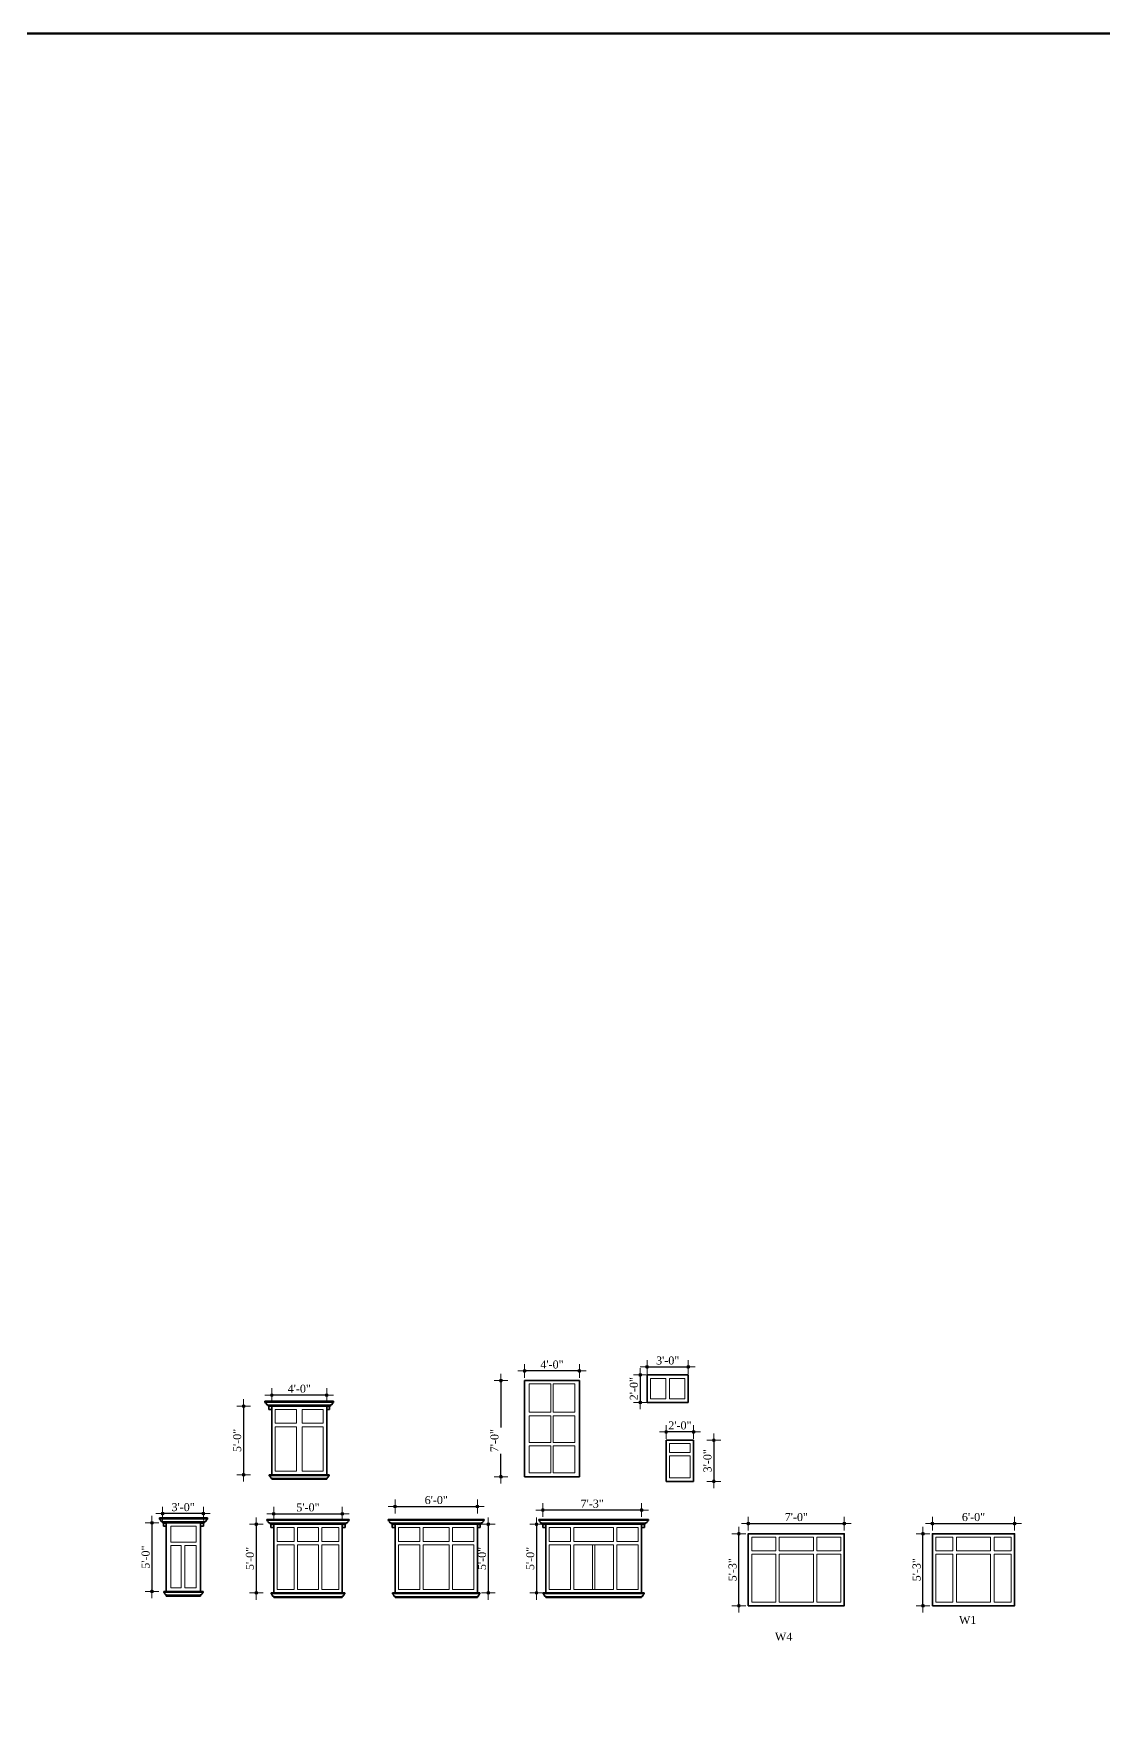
# Model space of a CAD drawing. Header units: inches. Extents: x 244 to 65245, y -2247 to 11745.
# Drawn here: x 61570 to 62507, y 10280 to 11745 of the extents above; entities that cross this region are included whole.
import ezdxf

# ---------------------------------------------------------------- set-up
doc = ezdxf.new("R2010")
doc.units = ezdxf.units.IN
doc.header["$MEASUREMENT"] = 0
for name, color, linetype, lineweight in [('CORNICE', 150, 'Continuous', 9), ('DIMENSION', 115, 'Continuous', 15), ('DOOR ELEVATION', 21, 'Continuous', 15), ('ELEVATION', 30, 'Continuous', 35), ('hatch', 12, 'Continuous', 9), ('TEXT', 5, 'Continuous', 20), ('WALL', 32, 'Continuous', 50)]:
    doc.layers.add(name, color=color, linetype=linetype, lineweight=lineweight)
doc.styles.add('7 INCH', font='times.ttf', dxfattribs={"height": 7})
doc.dimstyles.new('7 INCH', dxfattribs={"dimscale": 0, "dimtxt": 7, "dimasz": 1, "dimexe": 2, "dimexo": 9, "dimgap": 2, "dimtad": 1, "dimdec": 0, "dimzin": 3, "dimdsep": 46, "dimlunit": 4, "dimtxsty": '7 INCH', "dimblk": 'DIM', "dimcen": 3, "dimdle": 3, "dimse1": 1, "dimse2": 1, "dimclrd": 256, "dimclre": 256, "dimclrt": 7, "dimadec": 1, "dimazin": 2, "dimtfac": 1, "dimtdec": 0, "dimtix": 1, "dimtofl": 0, "dimtmove": 2, "dimatfit": 3, "dimldrblk": 'DIM', "dimfxl": 2, "dimfrac": 2, "dimtolj": 2, "dimtzin": 0, "dimarcsym": 0})

# ---------------------------------------------------------------- blocks, each defined once
blk = doc.blocks.new('DIM')
at = {"layer": 'DIMENSION'}
h = blk.add_hatch(color=256, dxfattribs=at)
h.paths.add_polyline_path([(0, 1.3), (0, 0), (1.3, 0, 0.414214)])
h.paths.add_polyline_path([(1.3, 0), (0, 0), (0, -1.3, 0.414214)])
h.paths.add_polyline_path([(0, 0), (-1.3, 0, 0.414214), (0, -1.3)])
h.paths.add_polyline_path([(0, 1.3, 0.414214), (-1.3, 0), (0, 0)])
for p, q in [((-6, 0), (6, 0)), ((0, 6), (0, -6))]:
    blk.add_line(p, q, dxfattribs=at)
blk.add_circle((0, 0), 1.28, dxfattribs=at)
blk = doc.blocks.new('*D186')
at = {"layer": 'Defpoints', "color": 0, "lineweight": -2, "ltscale": 2, "transparency": 16777216}
for p in [(62348.4, 10432.3), (62356.7, 10432.3), (62356.7, 10369.3)]:
    blk.add_point(p, dxfattribs=at)
at = {"layer": 'DIMENSION', "lineweight": -2, "ltscale": 2, "transparency": 16777216}
blk.add_line((62348.4, 10370.3), (62348.4, 10431.3), dxfattribs=at)
for p, rotation in [((62348.4, 10432.3), 90), ((62348.4, 10369.3), 270)]:
    blk.add_blockref('DIM', p, dxfattribs=dict(at, rotation=rotation))
at = {"layer": 'DIMENSION', "color": 7, "ltscale": 2, "transparency": 16777216, "insert": (62342.9, 10400.8), "char_height": 7, "attachment_point": 5, "rotation": 90, "style": '7 INCH'}
blk.add_mtext('\\A2;5\'-3"', dxfattribs=at)
blk = doc.blocks.new('*D187')
at = {"layer": 'Defpoints', "color": 0, "lineweight": -2, "ltscale": 2, "transparency": 16777216}
for p in [(62356.7, 10432.3), (62428.7, 10441.2), (62428.7, 10432.3)]:
    blk.add_point(p, dxfattribs=at)
at = {"layer": 'DIMENSION', "lineweight": -2, "ltscale": 2, "transparency": 16777216}
blk.add_line((62357.7, 10441.2), (62427.7, 10441.2), dxfattribs=at)
at = {"layer": 'DIMENSION', "lineweight": -2, "ltscale": 2, "transparency": 16777216, "rotation": 180}
blk.add_blockref('DIM', (62356.7, 10441.2), dxfattribs=at)
at = {"layer": 'DIMENSION', "lineweight": -2, "ltscale": 2, "transparency": 16777216}
blk.add_blockref('DIM', (62428.7, 10441.2), dxfattribs=at)
at = {"layer": 'DIMENSION', "color": 7, "ltscale": 2, "transparency": 16777216, "insert": (62392.7, 10446.8), "char_height": 7, "attachment_point": 5, "style": '7 INCH'}
blk.add_mtext('\\A2;6\'-0"', dxfattribs=at)
blk = doc.blocks.new('*D190')
at = {"layer": 'Defpoints', "color": 0, "lineweight": -2, "ltscale": 2, "transparency": 16777216}
for p in [(62187.3, 10432.3), (62195.6, 10432.3), (62195.6, 10369.3)]:
    blk.add_point(p, dxfattribs=at)
at = {"layer": 'DIMENSION', "lineweight": -2, "ltscale": 2, "transparency": 16777216}
blk.add_line((62187.3, 10370.3), (62187.3, 10431.3), dxfattribs=at)
for p, rotation in [((62187.3, 10432.3), 90), ((62187.3, 10369.3), 270)]:
    blk.add_blockref('DIM', p, dxfattribs=dict(at, rotation=rotation))
at = {"layer": 'DIMENSION', "color": 7, "ltscale": 2, "transparency": 16777216, "insert": (62181.8, 10400.8), "char_height": 7, "attachment_point": 5, "rotation": 90, "style": '7 INCH'}
blk.add_mtext('\\A2;5\'-3"', dxfattribs=at)
blk = doc.blocks.new('*D191')
at = {"layer": 'Defpoints', "color": 0, "lineweight": -2, "ltscale": 2, "transparency": 16777216}
for p in [(62195.6, 10432.3), (62279.6, 10441.2), (62279.6, 10432.3)]:
    blk.add_point(p, dxfattribs=at)
at = {"layer": 'DIMENSION', "lineweight": -2, "ltscale": 2, "transparency": 16777216}
blk.add_line((62196.6, 10441.2), (62278.6, 10441.2), dxfattribs=at)
at = {"layer": 'DIMENSION', "lineweight": -2, "ltscale": 2, "transparency": 16777216, "rotation": 180}
blk.add_blockref('DIM', (62195.6, 10441.2), dxfattribs=at)
at = {"layer": 'DIMENSION', "lineweight": -2, "ltscale": 2, "transparency": 16777216}
blk.add_blockref('DIM', (62279.6, 10441.2), dxfattribs=at)
at = {"layer": 'DIMENSION', "color": 7, "ltscale": 2, "transparency": 16777216, "insert": (62237.6, 10446.8), "char_height": 7, "attachment_point": 5, "style": '7 INCH'}
blk.add_mtext('\\A2;7\'-0"', dxfattribs=at)
blk = doc.blocks.new('*D337')
at = {"layer": 'Defpoints', "color": 0, "lineweight": -2, "transparency": 16777216}
for p in [(61999.7, 10566.2), (61979, 10482.2), (61999.7, 10482.2)]:
    blk.add_point(p, dxfattribs=at)
at = {"layer": 'DIMENSION', "lineweight": -2, "transparency": 16777216}
for p, q in [((61979, 10565.2), (61979, 10525.1)), ((61979, 10483.2), (61979, 10502.3))]:
    blk.add_line(p, q, dxfattribs=at)
for p, rotation in [((61979, 10566.2), 90), ((61979, 10482.2), 270)]:
    blk.add_blockref('DIM', p, dxfattribs=dict(at, rotation=rotation))
at = {"layer": 'DIMENSION', "color": 7, "transparency": 16777216, "insert": (61973.4, 10513.7), "char_height": 7, "attachment_point": 5, "rotation": 90, "style": '7 INCH'}
blk.add_mtext('\\A2;7\'-0"', dxfattribs=at)
blk = doc.blocks.new('*D338')
at = {"layer": 'Defpoints', "color": 0, "lineweight": -2, "transparency": 16777216}
for p in [(61999.7, 10574.7), (61999.7, 10566.2), (62047.7, 10566.2)]:
    blk.add_point(p, dxfattribs=at)
at = {"layer": 'DIMENSION', "lineweight": -2, "transparency": 16777216}
blk.add_line((62046.7, 10574.7), (62000.7, 10574.7), dxfattribs=at)
at = {"layer": 'DIMENSION', "lineweight": -2, "transparency": 16777216, "rotation": 180}
blk.add_blockref('DIM', (61999.7, 10574.7), dxfattribs=at)
at = {"layer": 'DIMENSION', "lineweight": -2, "transparency": 16777216}
blk.add_blockref('DIM', (62047.7, 10574.7), dxfattribs=at)
at = {"layer": 'DIMENSION', "color": 7, "transparency": 16777216, "insert": (62023.7, 10580.3), "char_height": 7, "attachment_point": 5, "style": '7 INCH'}
blk.add_mtext('\\A2;4\'-0"', dxfattribs=at)
blk = doc.blocks.new('*D339')
at = {"layer": 'Defpoints', "color": 0, "lineweight": -2, "transparency": 16777216}
for p in [(62107, 10571.2), (62101, 10547.2), (62107, 10547.2)]:
    blk.add_point(p, dxfattribs=at)
at = {"layer": 'ELEVATION', "lineweight": -2, "transparency": 16777216}
blk.add_line((62101, 10570.2), (62101, 10548.2), dxfattribs=at)
for p, rotation in [((62101, 10571.2), 90), ((62101, 10547.2), 270)]:
    blk.add_blockref('DIM', p, dxfattribs=dict(at, rotation=rotation))
at = {"layer": 'ELEVATION', "color": 7, "transparency": 16777216, "insert": (62095.4, 10559.2), "char_height": 7, "attachment_point": 5, "rotation": 90, "style": '7 INCH'}
blk.add_mtext('\\A2;2\'-0"', dxfattribs=at)
blk = doc.blocks.new('*D340')
at = {"layer": 'Defpoints', "color": 0, "lineweight": -2, "transparency": 16777216}
for p in [(62143, 10578.2), (62107, 10571.2), (62143, 10571.2)]:
    blk.add_point(p, dxfattribs=at)
at = {"layer": 'ELEVATION', "lineweight": -2, "transparency": 16777216}
blk.add_line((62108, 10578.2), (62142, 10578.2), dxfattribs=at)
at = {"layer": 'ELEVATION', "lineweight": -2, "transparency": 16777216, "rotation": 180}
blk.add_blockref('DIM', (62107, 10578.2), dxfattribs=at)
at = {"layer": 'ELEVATION', "lineweight": -2, "transparency": 16777216}
blk.add_blockref('DIM', (62143, 10578.2), dxfattribs=at)
at = {"layer": 'ELEVATION', "color": 7, "transparency": 16777216, "insert": (62125, 10583.8), "char_height": 7, "attachment_point": 5, "style": '7 INCH'}
blk.add_mtext('\\A2;3\'-0"', dxfattribs=at)
blk = doc.blocks.new('*D341')
at = {"layer": 'Defpoints', "color": 0, "lineweight": -2, "ltscale": 2, "transparency": 16777216}
for p in [(61778.5, 10543.9), (61753.8, 10483.9), (61778.5, 10483.9)]:
    blk.add_point(p, dxfattribs=at)
at = {"layer": 'DIMENSION', "lineweight": -2, "ltscale": 2, "transparency": 16777216}
blk.add_line((61753.8, 10542.9), (61753.8, 10484.9), dxfattribs=at)
for p, rotation in [((61753.8, 10543.9), 90), ((61753.8, 10483.9), 270)]:
    blk.add_blockref('DIM', p, dxfattribs=dict(at, rotation=rotation))
at = {"layer": 'DIMENSION', "color": 7, "ltscale": 2, "transparency": 16777216, "insert": (61748.2, 10513.9), "char_height": 7, "attachment_point": 5, "rotation": 90, "style": '7 INCH'}
blk.add_mtext('\\A2;5\'-0"', dxfattribs=at)
blk = doc.blocks.new('*D342')
at = {"layer": 'Defpoints', "color": 0, "lineweight": -2, "ltscale": 2, "transparency": 16777216}
for p in [(61778.5, 10553.5), (61778.5, 10539.1), (61826.5, 10538.9)]:
    blk.add_point(p, dxfattribs=at)
at = {"layer": 'DIMENSION', "lineweight": -2, "ltscale": 2, "transparency": 16777216}
blk.add_line((61825.5, 10553.5), (61779.5, 10553.5), dxfattribs=at)
at = {"layer": 'DIMENSION', "lineweight": -2, "ltscale": 2, "transparency": 16777216, "rotation": 180}
blk.add_blockref('DIM', (61778.5, 10553.5), dxfattribs=at)
at = {"layer": 'DIMENSION', "lineweight": -2, "ltscale": 2, "transparency": 16777216}
blk.add_blockref('DIM', (61826.5, 10553.5), dxfattribs=at)
at = {"layer": 'DIMENSION', "color": 7, "ltscale": 2, "transparency": 16777216, "insert": (61802.5, 10559.1), "char_height": 7, "attachment_point": 5, "style": '7 INCH'}
blk.add_mtext('\\A2;4\'-0"', dxfattribs=at)
blk = doc.blocks.new('*D343')
at = {"layer": 'Defpoints', "color": 0, "lineweight": -2, "ltscale": 2, "transparency": 16777216}
for p in [(61686.1, 10441.8), (61673.5, 10381.8), (61686.1, 10381.8)]:
    blk.add_point(p, dxfattribs=at)
at = {"layer": 'DIMENSION', "lineweight": -2, "ltscale": 2, "transparency": 16777216}
blk.add_line((61673.5, 10440.8), (61673.5, 10382.8), dxfattribs=at)
for p, rotation in [((61673.5, 10441.8), 90), ((61673.5, 10381.8), 270)]:
    blk.add_blockref('DIM', p, dxfattribs=dict(at, rotation=rotation))
at = {"layer": 'DIMENSION', "color": 7, "ltscale": 2, "transparency": 16777216, "insert": (61668, 10411.8), "char_height": 7, "attachment_point": 5, "rotation": 90, "style": '7 INCH'}
blk.add_mtext('\\A2;5\'-0"', dxfattribs=at)
blk = doc.blocks.new('*D344')
at = {"layer": 'Defpoints', "color": 0, "lineweight": -2, "ltscale": 2, "transparency": 16777216}
for p in [(61682.9, 10449.9), (61682.9, 10441.8), (61718.6, 10441.8)]:
    blk.add_point(p, dxfattribs=at)
at = {"layer": 'DIMENSION', "lineweight": -2, "ltscale": 2, "transparency": 16777216}
blk.add_line((61717.6, 10449.9), (61683.9, 10449.9), dxfattribs=at)
at = {"layer": 'DIMENSION', "lineweight": -2, "ltscale": 2, "transparency": 16777216, "rotation": 180}
blk.add_blockref('DIM', (61682.9, 10449.9), dxfattribs=at)
at = {"layer": 'DIMENSION', "lineweight": -2, "ltscale": 2, "transparency": 16777216}
blk.add_blockref('DIM', (61718.6, 10449.9), dxfattribs=at)
at = {"layer": 'DIMENSION', "color": 7, "ltscale": 2, "transparency": 16777216, "insert": (61700.8, 10455.5), "char_height": 7, "attachment_point": 5, "style": '7 INCH'}
blk.add_mtext('\\A2;3\'-0"', dxfattribs=at)
blk = doc.blocks.new('*D345')
at = {"layer": 'Defpoints', "color": 0, "lineweight": -2, "ltscale": 2, "transparency": 16777216}
for p in [(61780.1, 10440.6), (61764.9, 10380.6), (61780.1, 10380.6)]:
    blk.add_point(p, dxfattribs=at)
at = {"layer": 'DIMENSION', "lineweight": -2, "ltscale": 2, "transparency": 16777216}
blk.add_line((61764.9, 10439.6), (61764.9, 10381.6), dxfattribs=at)
for p, rotation in [((61764.9, 10440.6), 90), ((61764.9, 10380.6), 270)]:
    blk.add_blockref('DIM', p, dxfattribs=dict(at, rotation=rotation))
at = {"layer": 'DIMENSION', "color": 7, "ltscale": 2, "transparency": 16777216, "insert": (61759.3, 10410.6), "char_height": 7, "attachment_point": 5, "rotation": 90, "style": '7 INCH'}
blk.add_mtext('\\A2;5\'-0"', dxfattribs=at)
blk = doc.blocks.new('*D346')
at = {"layer": 'Defpoints', "color": 0, "lineweight": -2, "ltscale": 2, "transparency": 16777216}
for p in [(61840.1, 10449.7), (61780.1, 10433.7), (61840.1, 10439)]:
    blk.add_point(p, dxfattribs=at)
at = {"layer": 'DIMENSION', "lineweight": -2, "ltscale": 2, "transparency": 16777216}
blk.add_line((61781.1, 10449.7), (61839.1, 10449.7), dxfattribs=at)
at = {"layer": 'DIMENSION', "lineweight": -2, "ltscale": 2, "transparency": 16777216, "rotation": 180}
blk.add_blockref('DIM', (61780.1, 10449.7), dxfattribs=at)
at = {"layer": 'DIMENSION', "lineweight": -2, "ltscale": 2, "transparency": 16777216}
blk.add_blockref('DIM', (61840.1, 10449.7), dxfattribs=at)
at = {"layer": 'DIMENSION', "color": 7, "ltscale": 2, "transparency": 16777216, "insert": (61810.1, 10455.3), "char_height": 7, "attachment_point": 5, "style": '7 INCH'}
blk.add_mtext('\\A2;5\'-0"', dxfattribs=at)
blk = doc.blocks.new('*D347')
at = {"layer": 'Defpoints', "color": 0, "lineweight": -2, "ltscale": 2, "transparency": 16777216}
for p in [(61958.4, 10456.1), (61886.4, 10401), (61958.4, 10399.9)]:
    blk.add_point(p, dxfattribs=at)
at = {"layer": 'DIMENSION', "lineweight": -2, "ltscale": 2, "transparency": 16777216}
blk.add_line((61887.4, 10456.1), (61957.4, 10456.1), dxfattribs=at)
at = {"layer": 'DIMENSION', "lineweight": -2, "ltscale": 2, "transparency": 16777216, "rotation": 180}
blk.add_blockref('DIM', (61886.4, 10456.1), dxfattribs=at)
at = {"layer": 'DIMENSION', "lineweight": -2, "ltscale": 2, "transparency": 16777216}
blk.add_blockref('DIM', (61958.4, 10456.1), dxfattribs=at)
at = {"layer": 'DIMENSION', "color": 7, "ltscale": 2, "transparency": 16777216, "insert": (61922.4, 10461.7), "char_height": 7, "attachment_point": 5, "style": '7 INCH'}
blk.add_mtext('\\A2;6\'-0"', dxfattribs=at)
blk = doc.blocks.new('*D348')
at = {"layer": 'Defpoints', "color": 0, "lineweight": -2, "ltscale": 2, "transparency": 16777216}
for p in [(61958.4, 10440.6), (61958.4, 10380.6), (61968, 10380.6)]:
    blk.add_point(p, dxfattribs=at)
at = {"layer": 'DIMENSION', "lineweight": -2, "ltscale": 2, "transparency": 16777216}
blk.add_line((61968, 10439.6), (61968, 10381.6), dxfattribs=at)
for p, rotation in [((61968, 10440.6), 90), ((61968, 10380.6), 270)]:
    blk.add_blockref('DIM', p, dxfattribs=dict(at, rotation=rotation))
at = {"layer": 'DIMENSION', "color": 7, "ltscale": 2, "transparency": 16777216, "insert": (61962.5, 10410.6), "char_height": 7, "attachment_point": 5, "rotation": 90, "style": '7 INCH'}
blk.add_mtext('\\A2;5\'-0"', dxfattribs=at)
blk = doc.blocks.new('*D349')
at = {"layer": 'Defpoints', "color": 0, "lineweight": -2, "ltscale": 2, "transparency": 16777216}
for p in [(62018.2, 10440.6), (62010.2, 10380.6), (62018.2, 10380.6)]:
    blk.add_point(p, dxfattribs=at)
at = {"layer": 'DIMENSION', "lineweight": -2, "ltscale": 2, "transparency": 16777216}
blk.add_line((62010.2, 10439.6), (62010.2, 10381.6), dxfattribs=at)
for p, rotation in [((62010.2, 10440.6), 90), ((62010.2, 10380.6), 270)]:
    blk.add_blockref('DIM', p, dxfattribs=dict(at, rotation=rotation))
at = {"layer": 'DIMENSION', "color": 7, "ltscale": 2, "transparency": 16777216, "insert": (62004.7, 10410.6), "char_height": 7, "attachment_point": 5, "rotation": 90, "style": '7 INCH'}
blk.add_mtext('\\A2;5\'-0"', dxfattribs=at)
blk = doc.blocks.new('*D350')
at = {"layer": 'Defpoints', "color": 0, "lineweight": -2, "ltscale": 2, "transparency": 16777216}
for p in [(62015.7, 10453), (62015.7, 10440.6), (62102.2, 10439.4)]:
    blk.add_point(p, dxfattribs=at)
at = {"layer": 'DIMENSION', "lineweight": -2, "ltscale": 2, "transparency": 16777216}
blk.add_line((62101.2, 10453), (62016.7, 10453), dxfattribs=at)
at = {"layer": 'DIMENSION', "lineweight": -2, "ltscale": 2, "transparency": 16777216, "rotation": 180}
blk.add_blockref('DIM', (62015.7, 10453), dxfattribs=at)
at = {"layer": 'DIMENSION', "lineweight": -2, "ltscale": 2, "transparency": 16777216}
blk.add_blockref('DIM', (62102.2, 10453), dxfattribs=at)
at = {"layer": 'DIMENSION', "color": 7, "ltscale": 2, "transparency": 16777216, "insert": (62058.9, 10458.6), "char_height": 7, "attachment_point": 5, "style": '7 INCH'}
blk.add_mtext('\\A2;7\'-3"', dxfattribs=at)
blk = doc.blocks.new('*D351')
at = {"layer": 'Defpoints', "color": 0, "lineweight": -2, "ltscale": 2, "transparency": 16777216}
for p in [(62123.7, 10521.4), (62123.7, 10514.1), (62147.7, 10514.1)]:
    blk.add_point(p, dxfattribs=at)
at = {"layer": 'DIMENSION', "lineweight": -2, "ltscale": 2, "transparency": 16777216}
blk.add_line((62146.7, 10521.4), (62124.7, 10521.4), dxfattribs=at)
at = {"layer": 'DIMENSION', "lineweight": -2, "ltscale": 2, "transparency": 16777216, "rotation": 180}
blk.add_blockref('DIM', (62123.7, 10521.4), dxfattribs=at)
at = {"layer": 'DIMENSION', "lineweight": -2, "ltscale": 2, "transparency": 16777216}
blk.add_blockref('DIM', (62147.7, 10521.4), dxfattribs=at)
at = {"layer": 'DIMENSION', "color": 7, "ltscale": 2, "transparency": 16777216, "insert": (62135.7, 10527), "char_height": 7, "attachment_point": 5, "style": '7 INCH'}
blk.add_mtext('\\A2;2\'-0"', dxfattribs=at)
blk = doc.blocks.new('*D352')
at = {"layer": 'Defpoints', "color": 0, "lineweight": -2, "ltscale": 2, "transparency": 16777216}
for p in [(62156.3, 10514.1), (62156.3, 10478.1), (62165.4, 10478.1)]:
    blk.add_point(p, dxfattribs=at)
at = {"layer": 'DIMENSION', "lineweight": -2, "ltscale": 2, "transparency": 16777216}
blk.add_line((62165.4, 10513.1), (62165.4, 10479.1), dxfattribs=at)
for p, rotation in [((62165.4, 10514.1), 90), ((62165.4, 10478.1), 270)]:
    blk.add_blockref('DIM', p, dxfattribs=dict(at, rotation=rotation))
at = {"layer": 'DIMENSION', "color": 7, "ltscale": 2, "transparency": 16777216, "insert": (62159.9, 10496.1), "char_height": 7, "attachment_point": 5, "rotation": 90, "style": '7 INCH'}
blk.add_mtext('\\A2;3\'-0"', dxfattribs=at)

msp = doc.modelspace()

# ---------------------------------------------------------------- linework, layer by layer
at = {"layer": 'CORNICE'}
for p, q in [((61832.5, 10547.2), (61772.5, 10547.2)), ((61830.2, 10545.1), (61774.8, 10545.1)), ((61829.7, 10544.6), (61774.8, 10544.6)), ((61778.5, 10541.4), (61776, 10541.4)), ((61826.5, 10543.4), (61829, 10543.4)), ((61826.5, 10541.4), (61829, 10541.4)), ((61828.8, 10482.9), (61776.2, 10482.9)), ((61826.5, 10480.9), (61778.5, 10480.9)), ((61722.1, 10445.1), (61680.1, 10445.1)), ((61719.9, 10443), (61682.4, 10443)), ((61719.4, 10442.5), (61682.4, 10442.5)), ((61846.1, 10443.8), (61774.1, 10443.8)), ((61964.4, 10443.8), (61880.4, 10443.8)), ((62108.2, 10443.8), (62012.2, 10443.8)), ((61686.1, 10441.3), (61683.6, 10441.3)), ((61686.1, 10439.3), (61683.6, 10439.3)), ((61716.1, 10441.3), (61718.6, 10441.3)), ((61716.1, 10439.3), (61718.6, 10439.3)), ((61843.9, 10441.8), (61776.4, 10441.8)), ((61843.4, 10441.3), (61776.9, 10441.3)), ((61780.1, 10440.1), (61777.6, 10440.1)), ((61780.1, 10438.1), (61777.6, 10438.1)), ((61840.1, 10440.1), (61842.6, 10440.1)), ((61840.1, 10438.1), (61842.6, 10438.1)), ((61962.1, 10441.8), (61882.7, 10441.8)), ((61961.6, 10441.3), (61883.2, 10441.3)), ((61886.4, 10440.1), (61883.9, 10440.1)), ((61886.4, 10438.1), (61883.9, 10438.1)), ((61958.4, 10440.1), (61960.9, 10440.1)), ((61958.4, 10438.1), (61960.9, 10438.1)), ((62105.9, 10441.8), (62014.4, 10441.8)), ((62105.4, 10441.3), (62014.9, 10441.3)), ((62018.2, 10440.1), (62015.7, 10440.1)), ((62018.2, 10438.1), (62015.7, 10438.1)), ((62102.2, 10440.1), (62104.7, 10440.1)), ((62102.2, 10438.1), (62104.7, 10438.1)), ((61718.4, 10380.8), (61683.9, 10380.8)), ((61716.1, 10378.8), (61686.1, 10378.8)), ((61842.4, 10379.6), (61777.9, 10379.6)), ((61840.1, 10377.5), (61780.1, 10377.5)), ((61960.7, 10379.6), (61884.1, 10379.6)), ((61958.4, 10377.5), (61886.4, 10377.5)), ((62104.4, 10379.6), (62015.9, 10379.6)), ((62102.2, 10377.5), (62018.2, 10377.5))]:
    msp.add_line(p, q, dxfattribs=at)
at = {"layer": 'DOOR ELEVATION'}
for p, q in [((61781.5, 10540.9), (61781.5, 10528.9)), ((61800.2, 10540.9), (61781.5, 10540.9)), ((61800.2, 10540.9), (61800.2, 10528.9)), ((61823.5, 10540.9), (61804.9, 10540.9)), ((61804.9, 10540.9), (61804.9, 10528.9)), ((61823.5, 10528.9), (61823.5, 10540.9)), ((61800.2, 10528.9), (61781.5, 10528.9)), ((61800.2, 10525.9), (61781.5, 10525.9)), ((61781.5, 10525.9), (61781.5, 10486.9)), ((61800.2, 10525.9), (61800.2, 10486.9)), ((61823.5, 10528.9), (61804.9, 10528.9)), ((61823.5, 10525.9), (61804.9, 10525.9)), ((61804.9, 10525.9), (61804.9, 10486.9)), ((61823.5, 10486.9), (61823.5, 10525.9)), ((61781.5, 10486.9), (61800.2, 10486.9)), ((61804.9, 10486.9), (61823.5, 10486.9))]:
    msp.add_line(p, q, dxfattribs=at)
at = {"layer": 'DOOR ELEVATION', "linetype": 'Continuous'}
for p, q in [((61783.1, 10437.6), (61783.1, 10425.6)), ((61797.9, 10437.6), (61783.1, 10437.6)), ((61797.9, 10437.6), (61797.9, 10425.6)), ((61800.9, 10437.6), (61800.9, 10425.6)), ((61819.4, 10437.6), (61800.9, 10437.6)), ((61819.4, 10437.6), (61819.4, 10425.6)), ((61837.1, 10437.6), (61822.4, 10437.6)), ((61822.4, 10437.6), (61822.4, 10425.6)), ((61837.1, 10425.6), (61837.1, 10437.6)), ((61889.4, 10437.6), (61889.4, 10425.6)), ((61908.1, 10437.6), (61889.4, 10437.6)), ((61908.1, 10437.6), (61908.1, 10425.6)), ((61911.1, 10437.6), (61911.1, 10425.6)), ((61933.7, 10437.6), (61911.1, 10437.6)), ((61933.7, 10437.6), (61933.7, 10425.6)), ((61955.4, 10437.6), (61936.7, 10437.6)), ((61936.7, 10437.6), (61936.7, 10425.6)), ((61955.4, 10425.6), (61955.4, 10437.6)), ((62021.2, 10437.6), (62021.2, 10425.6)), ((62039.9, 10437.6), (62021.2, 10437.6)), ((62039.9, 10437.6), (62039.9, 10425.6)), ((62042.9, 10437.6), (62042.9, 10425.6)), ((62077.5, 10437.6), (62042.9, 10437.6)), ((62077.5, 10437.6), (62077.5, 10425.6)), ((62099.2, 10437.6), (62080.5, 10437.6)), ((62080.5, 10437.6), (62080.5, 10425.6)), ((62099.2, 10425.6), (62099.2, 10437.6)), ((61797.9, 10425.6), (61783.1, 10425.6)), ((61797.9, 10422.6), (61783.1, 10422.6)), ((61783.1, 10422.6), (61783.1, 10383.6)), ((61797.9, 10422.6), (61797.9, 10383.6)), ((61819.4, 10425.6), (61800.9, 10425.6)), ((61819.4, 10422.6), (61800.9, 10422.6)), ((61800.9, 10422.6), (61800.9, 10383.6)), ((61819.4, 10422.6), (61819.4, 10383.6)), ((61837.1, 10425.6), (61822.4, 10425.6)), ((61837.1, 10422.6), (61822.4, 10422.6)), ((61822.4, 10422.6), (61822.4, 10383.6)), ((61837.1, 10383.6), (61837.1, 10422.6)), ((61908.1, 10425.6), (61889.4, 10425.6)), ((61908.1, 10422.6), (61889.4, 10422.6)), ((61889.4, 10422.6), (61889.4, 10383.6)), ((61908.1, 10422.6), (61908.1, 10383.6)), ((61933.7, 10425.6), (61911.1, 10425.6)), ((61933.7, 10422.6), (61911.1, 10422.6)), ((61911.1, 10422.6), (61911.1, 10383.6)), ((61933.7, 10422.6), (61933.7, 10383.6)), ((61955.4, 10425.6), (61936.7, 10425.6)), ((61955.4, 10422.6), (61936.7, 10422.6)), ((61936.7, 10422.6), (61936.7, 10383.6)), ((61955.4, 10383.6), (61955.4, 10422.6)), ((62039.9, 10425.6), (62021.2, 10425.6)), ((62039.9, 10422.6), (62021.2, 10422.6)), ((62021.2, 10422.6), (62021.2, 10383.6)), ((62039.9, 10422.6), (62039.9, 10383.6)), ((62077.5, 10425.6), (62042.9, 10425.6)), ((62077.5, 10422.6), (62042.9, 10422.6)), ((62042.9, 10422.6), (62042.9, 10383.6)), ((62059.2, 10422.6), (62059.2, 10383.6)), ((62061.2, 10422.6), (62061.2, 10383.6)), ((62077.5, 10422.6), (62077.5, 10383.6)), ((62099.2, 10425.6), (62080.5, 10425.6)), ((62099.2, 10422.6), (62080.5, 10422.6)), ((62080.5, 10422.6), (62080.5, 10383.6)), ((62099.2, 10383.6), (62099.2, 10422.6)), ((61783.1, 10383.6), (61797.9, 10383.6)), ((61800.9, 10383.6), (61819.4, 10383.6)), ((61822.4, 10383.6), (61837.1, 10383.6)), ((61889.4, 10383.6), (61908.1, 10383.6)), ((61911.1, 10383.6), (61933.7, 10383.6)), ((61936.7, 10383.6), (61955.4, 10383.6)), ((62021.2, 10383.6), (62039.9, 10383.6)), ((62042.9, 10383.6), (62077.5, 10383.6)), ((62080.5, 10383.6), (62099.2, 10383.6))]:
    msp.add_line(p, q, dxfattribs=at)
at = {"layer": 'ELEVATION'}
for p, q in [((62107, 10571.2), (62143, 10571.2)), ((62107, 10547.2), (62107, 10571.2)), ((62143, 10571.2), (62143, 10547.2)), ((62143, 10547.2), (62107, 10547.2)), ((62123.7, 10478.1), (62123.7, 10514.1)), ((62123.7, 10514.1), (62147.7, 10514.1)), ((62147.7, 10514.1), (62147.7, 10478.1)), ((62147.7, 10478.1), (62123.7, 10478.1))]:
    msp.add_line(p, q, dxfattribs=at)
at = {"layer": 'ELEVATION', "linetype": 'Continuous'}
for p, q in [((61832.5, 10548.2), (61772.5, 10548.2)), ((61772.5, 10547.2), (61772.5, 10548.2)), ((61772.5, 10547.2), (61772.5, 10548.2)), ((61774.8, 10545.1), (61774.8, 10544.6)), ((61830.2, 10545.1), (61830.2, 10544.6)), ((61832.5, 10547.2), (61832.5, 10548.2)), ((61832.5, 10547.2), (61832.5, 10548.2)), ((61775.3, 10544.6), (61774.8, 10544.6)), ((61775.3, 10544.6), (61775.3, 10543.9)), ((61776, 10543.9), (61775.3, 10543.9)), ((61775.3, 10543.9), (61829, 10543.9)), ((61776, 10543.9), (61776, 10540.9)), ((61778.5, 10540.9), (61776, 10540.9)), ((61826.5, 10540.9), (61829, 10540.9)), ((61829, 10543.9), (61829.7, 10543.9)), ((61829, 10543.9), (61829, 10540.9)), ((61829.7, 10544.6), (61830.2, 10544.6)), ((61829.7, 10544.6), (61829.7, 10543.9)), ((61776.2, 10482.9), (61776.2, 10483.9)), ((61828.8, 10483.9), (61776.2, 10483.9)), ((61778.5, 10480.9), (61778.5, 10479.9)), ((61826.5, 10479.9), (61778.5, 10479.9)), ((61826.5, 10480.9), (61826.5, 10479.9)), ((61828.8, 10482.9), (61828.8, 10483.9)), ((61722.1, 10446.1), (61680.1, 10446.1)), ((61680.1, 10445.1), (61680.1, 10446.1)), ((61680.1, 10445.1), (61680.1, 10446.1)), ((61682.4, 10443), (61682.4, 10442.5)), ((61682.9, 10442.5), (61682.4, 10442.5)), ((61682.9, 10442.5), (61682.9, 10441.8)), ((61719.4, 10442.5), (61719.9, 10442.5)), ((61719.4, 10442.5), (61719.4, 10441.8)), ((61719.9, 10443), (61719.9, 10442.5)), ((61722.1, 10445.1), (61722.1, 10446.1)), ((61722.1, 10445.1), (61722.1, 10446.1)), ((61846.1, 10444.8), (61774.1, 10444.8)), ((61774.1, 10443.8), (61774.1, 10444.8)), ((61774.1, 10443.8), (61774.1, 10444.8)), ((61846.1, 10443.8), (61846.1, 10444.8)), ((61846.1, 10443.8), (61846.1, 10444.8)), ((61964.4, 10444.8), (61880.4, 10444.8)), ((61880.4, 10443.8), (61880.4, 10444.8)), ((61880.4, 10443.8), (61880.4, 10444.8)), ((61964.4, 10443.8), (61964.4, 10444.8)), ((61964.4, 10443.8), (61964.4, 10444.8)), ((62108.2, 10444.8), (62012.2, 10444.8)), ((62012.2, 10443.8), (62012.2, 10444.8)), ((62012.2, 10443.8), (62012.2, 10444.8)), ((62108.2, 10443.8), (62108.2, 10444.8)), ((62108.2, 10443.8), (62108.2, 10444.8)), ((61683.6, 10441.8), (61682.9, 10441.8)), ((61682.9, 10441.8), (61718.6, 10441.8)), ((61683.6, 10441.8), (61683.6, 10438.8)), ((61686.1, 10438.8), (61683.6, 10438.8)), ((61716.1, 10438.8), (61718.6, 10438.8)), ((61718.6, 10441.8), (61719.4, 10441.8)), ((61718.6, 10441.8), (61718.6, 10438.8)), ((61776.4, 10441.8), (61776.4, 10441.3)), ((61776.9, 10441.3), (61776.4, 10441.3)), ((61776.9, 10441.3), (61776.9, 10440.6)), ((61777.6, 10440.6), (61776.9, 10440.6)), ((61777.6, 10440.6), (61777.6, 10437.6)), ((61777.6, 10440.6), (61842.6, 10440.6)), ((61780.1, 10437.6), (61777.6, 10437.6)), ((61840.1, 10437.6), (61842.6, 10437.6)), ((61842.6, 10440.6), (61843.4, 10440.6)), ((61842.6, 10440.6), (61842.6, 10437.6)), ((61843.4, 10441.3), (61843.9, 10441.3)), ((61843.4, 10441.3), (61843.4, 10440.6)), ((61843.9, 10441.8), (61843.9, 10441.3)), ((61882.7, 10441.8), (61882.7, 10441.3)), ((61883.2, 10441.3), (61882.7, 10441.3)), ((61883.2, 10441.3), (61883.2, 10440.6)), ((61883.9, 10440.6), (61883.2, 10440.6)), ((61883.9, 10440.6), (61883.9, 10437.6)), ((61883.9, 10440.6), (61960.9, 10440.6)), ((61886.4, 10437.6), (61883.9, 10437.6)), ((61958.4, 10437.6), (61960.9, 10437.6)), ((61960.9, 10440.6), (61961.6, 10440.6)), ((61960.9, 10440.6), (61960.9, 10437.6)), ((61961.6, 10441.3), (61962.1, 10441.3)), ((61961.6, 10441.3), (61961.6, 10440.6)), ((61962.1, 10441.8), (61962.1, 10441.3)), ((62014.4, 10441.8), (62014.4, 10441.3)), ((62014.9, 10441.3), (62014.4, 10441.3)), ((62014.9, 10441.3), (62014.9, 10440.6)), ((62015.7, 10440.6), (62014.9, 10440.6)), ((62015.7, 10440.6), (62015.7, 10437.6)), ((62015.7, 10440.6), (62104.7, 10440.6)), ((62018.2, 10437.6), (62015.7, 10437.6)), ((62102.2, 10437.6), (62104.7, 10437.6)), ((62104.7, 10440.6), (62105.4, 10440.6)), ((62104.7, 10440.6), (62104.7, 10437.6)), ((62105.4, 10441.3), (62105.9, 10441.3)), ((62105.4, 10441.3), (62105.4, 10440.6)), ((62105.9, 10441.8), (62105.9, 10441.3)), ((61683.9, 10380.8), (61683.9, 10381.8)), ((61718.4, 10381.8), (61683.9, 10381.8)), ((61686.1, 10378.8), (61686.1, 10377.8)), ((61716.1, 10377.8), (61686.1, 10377.8)), ((61716.1, 10378.8), (61716.1, 10377.8)), ((61718.4, 10380.8), (61718.4, 10381.8)), ((61777.9, 10379.6), (61777.9, 10380.6)), ((61842.4, 10380.6), (61777.9, 10380.6)), ((61780.1, 10377.5), (61780.1, 10376.6)), ((61840.1, 10376.6), (61780.1, 10376.6)), ((61840.1, 10377.5), (61840.1, 10376.6)), ((61842.4, 10379.6), (61842.4, 10380.6)), ((61884.1, 10379.6), (61884.1, 10380.6)), ((61960.7, 10380.6), (61884.1, 10380.6)), ((61886.4, 10377.5), (61886.4, 10376.6)), ((61958.4, 10376.6), (61886.4, 10376.6)), ((61958.4, 10377.5), (61958.4, 10376.6)), ((61960.7, 10379.6), (61960.7, 10380.6)), ((62015.9, 10379.6), (62015.9, 10380.6)), ((62104.4, 10380.6), (62015.9, 10380.6)), ((62018.2, 10377.5), (62018.2, 10376.6)), ((62102.2, 10376.6), (62018.2, 10376.6)), ((62102.2, 10377.5), (62102.2, 10376.6)), ((62104.4, 10379.6), (62104.4, 10380.6))]:
    msp.add_line(p, q, dxfattribs=at)
at = {"layer": 'ELEVATION'}
for points in [[(61999.7, 10482.2), (62047.7, 10482.2), (62047.7, 10566.2), (61999.7, 10566.2)], [(61778.5, 10483.9), (61826.5, 10483.9), (61826.5, 10543.9), (61778.5, 10543.9)], [(61686.1, 10381.8), (61716.1, 10381.8), (61716.1, 10441.8), (61686.1, 10441.8)]]:
    msp.add_lwpolyline(points, close=True, dxfattribs=at)
at = {"layer": 'ELEVATION', "linetype": 'Continuous'}
for points in [[(61780.1, 10380.6), (61840.1, 10380.6), (61840.1, 10440.6), (61780.1, 10440.6)], [(61886.4, 10380.6), (61958.4, 10380.6), (61958.4, 10440.6), (61886.4, 10440.6)], [(62018.2, 10380.6), (62102.2, 10380.6), (62102.2, 10440.6), (62018.2, 10440.6)], [(62195.6, 10369.3), (62279.6, 10369.3), (62279.6, 10432.3), (62195.6, 10432.3)], [(62356.7, 10369.3), (62428.7, 10369.3), (62428.7, 10432.3), (62356.7, 10432.3)]]:
    msp.add_lwpolyline(points, close=True, dxfattribs=at)
for centre, start, end in [((61772.2, 10545.9), 11.637, 78.363), ((61774.8, 10546.4), 191.637, 270), ((61830.2, 10546.4), 270, 348.363), ((61832.8, 10545.9), 101.637, 168.363), ((61776, 10481.6), 11.637, 78.363), ((61778.5, 10482.1), 191.637, 270), ((61826.5, 10482.1), 270, 348.363), ((61829, 10481.6), 101.637, 168.363), ((61679.9, 10443.8), 11.637, 78.363), ((61682.4, 10444.3), 191.637, 270), ((61719.9, 10444.3), 270, 348.363), ((61722.4, 10443.8), 101.637, 168.363), ((61773.9, 10442.6), 11.637, 78.363), ((61776.4, 10443.1), 191.637, 270), ((61843.9, 10443.1), 270, 348.363), ((61846.4, 10442.6), 101.637, 168.363), ((61880.1, 10442.6), 11.637, 78.363), ((61882.7, 10443.1), 191.637, 270), ((61962.1, 10443.1), 270, 348.363), ((61964.7, 10442.6), 101.637, 168.363), ((62011.9, 10442.6), 11.637, 78.363), ((62014.4, 10443.1), 191.637, 270), ((62105.9, 10443.1), 270, 348.363), ((62108.4, 10442.6), 101.637, 168.363), ((61683.6, 10379.5), 11.637, 78.363), ((61686.1, 10380.1), 191.637, 270), ((61716.1, 10380.1), 270, 348.363), ((61718.7, 10379.5), 101.637, 168.363), ((61777.6, 10378.3), 11.637, 78.363), ((61780.1, 10378.8), 191.637, 270), ((61840.1, 10378.8), 270, 348.363), ((61842.7, 10378.3), 101.637, 168.363), ((61883.9, 10378.3), 11.637, 78.363), ((61886.4, 10378.8), 191.637, 270), ((61958.4, 10378.8), 270, 348.363), ((61960.9, 10378.3), 101.637, 168.363), ((62015.7, 10378.3), 11.637, 78.363), ((62018.2, 10378.8), 191.637, 270), ((62102.2, 10378.8), 270, 348.363), ((62104.7, 10378.3), 101.637, 168.363)]:
    msp.add_arc(centre, 1.29, start, end, dxfattribs=at)
at = {"layer": 'hatch', "linetype": 'Continuous'}
for p, q in [((62022.8, 10563.4), (62022.8, 10538.5)), ((62024.8, 10563.4), (62024.8, 10538.5)), ((62043.8, 10563.4), (62043.8, 10538.5)), ((62110, 10568.2), (62123.5, 10568.2)), ((62110, 10550.2), (62110, 10568.2)), ((62123.5, 10568.2), (62123.5, 10550.2)), ((62126.5, 10568.2), (62140, 10568.2)), ((62126.5, 10568.2), (62126.5, 10550.2)), ((62140, 10568.2), (62140, 10550.2)), ((62123.5, 10550.2), (62110, 10550.2)), ((62140, 10550.2), (62126.5, 10550.2)), ((62022.8, 10538.5), (62003.8, 10538.5)), ((62022.8, 10535.5), (62003.8, 10535.5)), ((62022.8, 10535.5), (62022.8, 10512.2)), ((62043.8, 10538.5), (62024.8, 10538.5)), ((62043.8, 10535.5), (62024.8, 10535.5)), ((62024.8, 10535.5), (62024.8, 10512.2)), ((62043.8, 10535.5), (62043.8, 10512.2)), ((62022.8, 10512.2), (62003.8, 10512.2)), ((62022.8, 10509.2), (62003.8, 10509.2)), ((62022.8, 10509.2), (62022.8, 10485.7)), ((62043.8, 10512.2), (62024.8, 10512.2)), ((62043.8, 10509.2), (62024.8, 10509.2)), ((62024.8, 10509.2), (62024.8, 10485.7)), ((62043.8, 10509.2), (62043.8, 10485.7)), ((62126.7, 10503.4), (62126.7, 10511.1)), ((62126.7, 10511.1), (62144.7, 10511.1)), ((62144.7, 10503.4), (62126.7, 10503.4)), ((62144.7, 10511.1), (62144.7, 10503.4)), ((62126.7, 10481.1), (62126.7, 10500.4)), ((62144.7, 10500.4), (62126.7, 10500.4)), ((62144.7, 10500.4), (62144.7, 10481.1)), ((62022.8, 10485.7), (62003.8, 10485.7)), ((62043.8, 10485.7), (62024.8, 10485.7)), ((62144.7, 10481.1), (62126.7, 10481.1)), ((61712.2, 10439), (61712.2, 10425)), ((62219.6, 10429.3), (62198.6, 10429.3)), ((62198.6, 10429.3), (62198.6, 10417.3)), ((62219.6, 10429.3), (62219.6, 10417.3)), ((62252.6, 10429.3), (62222.6, 10429.3)), ((62222.6, 10429.3), (62222.6, 10417.3)), ((62252.6, 10429.3), (62252.6, 10417.3)), ((62276.6, 10429.3), (62255.6, 10429.3)), ((62255.6, 10429.3), (62255.6, 10417.3)), ((62276.6, 10417.3), (62276.6, 10429.3)), ((62374.7, 10429.3), (62359.7, 10429.3)), ((62359.7, 10429.3), (62359.7, 10417.3)), ((62374.7, 10429.3), (62374.7, 10417.3)), ((62407.7, 10429.3), (62377.7, 10429.3)), ((62377.7, 10429.3), (62377.7, 10417.3)), ((62407.7, 10429.3), (62407.7, 10417.3)), ((62425.7, 10429.3), (62410.7, 10429.3)), ((62410.7, 10429.3), (62410.7, 10417.3)), ((62425.7, 10417.3), (62425.7, 10429.3)), ((61712.2, 10425), (61690.2, 10425)), ((61699.2, 10422), (61690.2, 10422)), ((61712.2, 10422), (61702.2, 10422)), ((61712.2, 10422), (61712.2, 10385)), ((62219.6, 10417.3), (62198.6, 10417.3)), ((62219.6, 10414.3), (62198.6, 10414.3)), ((62198.6, 10414.3), (62198.6, 10372.3)), ((62219.6, 10414.3), (62219.6, 10372.3)), ((62252.6, 10417.3), (62222.6, 10417.3)), ((62252.6, 10414.3), (62222.6, 10414.3)), ((62222.6, 10414.3), (62222.6, 10372.3)), ((62252.6, 10414.3), (62252.6, 10372.3)), ((62276.6, 10417.3), (62255.6, 10417.3)), ((62276.6, 10414.3), (62255.6, 10414.3)), ((62255.6, 10414.3), (62255.6, 10372.3)), ((62276.6, 10372.3), (62276.6, 10414.3)), ((62374.7, 10417.3), (62359.7, 10417.3)), ((62374.7, 10414.3), (62359.7, 10414.3)), ((62359.7, 10414.3), (62359.7, 10372.3)), ((62374.7, 10414.3), (62374.7, 10372.3)), ((62407.7, 10417.3), (62377.7, 10417.3)), ((62407.7, 10414.3), (62377.7, 10414.3)), ((62377.7, 10414.3), (62377.7, 10372.3)), ((62407.7, 10414.3), (62407.7, 10372.3)), ((62425.7, 10417.3), (62410.7, 10417.3)), ((62425.7, 10414.3), (62410.7, 10414.3)), ((62410.7, 10414.3), (62410.7, 10372.3)), ((62425.7, 10372.3), (62425.7, 10414.3)), ((62198.6, 10372.3), (62219.6, 10372.3)), ((62222.6, 10372.3), (62252.6, 10372.3)), ((62255.6, 10372.3), (62276.6, 10372.3)), ((62359.7, 10372.3), (62374.7, 10372.3)), ((62377.7, 10372.3), (62407.7, 10372.3)), ((62410.7, 10372.3), (62425.7, 10372.3))]:
    msp.add_line(p, q, dxfattribs=at)
at = {"layer": 'hatch'}
for p, q in [((61699.2, 10422), (61699.2, 10385)), ((61702.2, 10422), (61702.2, 10385))]:
    msp.add_line(p, q, dxfattribs=at)
at = {"layer": 'hatch', "linetype": 'Continuous'}
for points in [[(62022.8, 10563.4), (62003.8, 10563.4), (62003.8, 10538.5)], [(62043.8, 10563.4), (62024.8, 10563.4)], [(62003.8, 10535.5), (62003.8, 10512.2)], [(62003.8, 10509.2), (62003.8, 10485.7)], [(61712.2, 10439), (61690.2, 10439), (61690.2, 10425)], [(61690.2, 10422), (61690.2, 10385), (61699.2, 10385)], [(61702.2, 10385), (61712.2, 10385)]]:
    msp.add_lwpolyline(points, dxfattribs=at)
at = {"layer": 'WALL'}
msp.add_lwpolyline([(59670.7, 11744.8), (65245.2, 11744.8), (65245.2, 7637.4), (59670.7, 7637.4)], close=True, dxfattribs=at)

# ---------------------------------------------------------------- texts
at = {"layer": 'TEXT', "style": '7 INCH'}
for s, p in [('W1', (62380, 10353.4)), ('W4', (62218.9, 10338.8))]:
    msp.add_text(s, height=7, dxfattribs=at).set_placement(p)

# ---------------------------------------------------------------- dimensions: what is measured, and where the dimension line sits
at = {"layer": 'DIMENSION'}
dim = msp.add_linear_dim(base=(61999.7, 10574.7), p1=(62047.7, 10566.2), p2=(61999.7, 10566.2), dimstyle='7 INCH', override={"dimscale": 1}, dxfattribs=at)
dim.commit()
dim.dimension.update_dxf_attribs({"geometry": '*D338', "text_midpoint": (62023.7, 10580.3)})
at = {"layer": 'DIMENSION', "ltscale": 2}
for base, p1, p2, picture, middle in [((61778.5, 10553.5), (61826.5, 10538.9), (61778.5, 10539.1), '*D342', (61802.5, 10559.1)), ((62123.7, 10521.4), (62147.7, 10514.1), (62123.7, 10514.1), '*D351', (62135.7, 10527)), ((61682.9, 10449.9), (61718.6, 10441.8), (61682.9, 10441.8), '*D344', (61700.8, 10455.5)), ((61840.1, 10449.7), (61780.1, 10433.7), (61840.1, 10439), '*D346', (61810.1, 10455.3)), ((61958.4, 10456.1), (61886.4, 10401), (61958.4, 10399.9), '*D347', (61922.4, 10461.7)), ((62015.6775973, 10453.0379943), (62102.1775973, 10439.3963542), (62015.6775973, 10440.5583498), '*D350', (62058.9275973, 10458.6086503)), ((62279.6, 10441.2), (62195.6, 10432.3), (62279.6, 10432.3), '*D191', (62237.6, 10446.8)), ((62428.7, 10441.2), (62356.7, 10432.3), (62428.7, 10432.3), '*D187', (62392.7, 10446.8))]:
    dim = msp.add_linear_dim(base=base, p1=p1, p2=p2, dimstyle='7 INCH', override={"dimscale": 1}, dxfattribs=at)
    dim.commit()
    dim.dimension.update_dxf_attribs({"geometry": picture, "text_midpoint": middle})
at = {"layer": 'DIMENSION'}
dim = msp.add_linear_dim(base=(61979, 10482.2), p1=(61999.7, 10566.2), p2=(61999.7, 10482.2), angle=90, dimstyle='7 INCH', override={"dimscale": 1}, dxfattribs=at)
dim.commit()
dim.dimension.update_dxf_attribs({"geometry": '*D337', "text_midpoint": (61973.4, 10513.7), "dimtype": 160})
at = {"layer": 'DIMENSION', "ltscale": 2}
for base, p1, p2, picture, middle in [((61753.8, 10483.9), (61778.5, 10543.9), (61778.5, 10483.9), '*D341', (61748.2, 10513.9)), ((62165.4, 10478.1), (62156.3, 10514.1), (62156.3, 10478.1), '*D352', (62159.9, 10496.1)), ((61673.5, 10381.8), (61686.1, 10441.8), (61686.1, 10381.8), '*D343', (61668, 10411.8)), ((61764.9, 10380.6), (61780.1, 10440.6), (61780.1, 10380.6), '*D345', (61759.3, 10410.6)), ((61968, 10380.6), (61958.4, 10440.6), (61958.4, 10380.6), '*D348', (61962.5, 10410.6)), ((62010.2, 10380.6), (62018.2, 10440.6), (62018.2, 10380.6), '*D349', (62004.7, 10410.6)), ((62187.3, 10432.3), (62195.6, 10369.3), (62195.6, 10432.3), '*D190', (62181.8, 10400.8)), ((62348.4, 10432.3), (62356.7, 10369.3), (62356.7, 10432.3), '*D186', (62342.9, 10400.8))]:
    dim = msp.add_linear_dim(base=base, p1=p1, p2=p2, angle=90, dimstyle='7 INCH', override={"dimscale": 1}, dxfattribs=at)
    dim.commit()
    dim.dimension.update_dxf_attribs({"geometry": picture, "text_midpoint": middle})
at = {"layer": 'ELEVATION'}
dim = msp.add_linear_dim(base=(62101, 10547.2), p1=(62107, 10571.2), p2=(62107, 10547.2), angle=90, dimstyle='7 INCH', override={"dimscale": 1}, dxfattribs=at)
dim.commit()
dim.dimension.update_dxf_attribs({"geometry": '*D339', "text_midpoint": (62095.4, 10559.2)})
dim = msp.add_linear_dim(base=(62143, 10578.2), p1=(62107, 10571.2), p2=(62143, 10571.2), dimstyle='7 INCH', override={"dimscale": 1}, dxfattribs=at)
dim.commit()
dim.dimension.update_dxf_attribs({"geometry": '*D340', "text_midpoint": (62125, 10583.8)})

doc.saveas('drawing.dxf')
